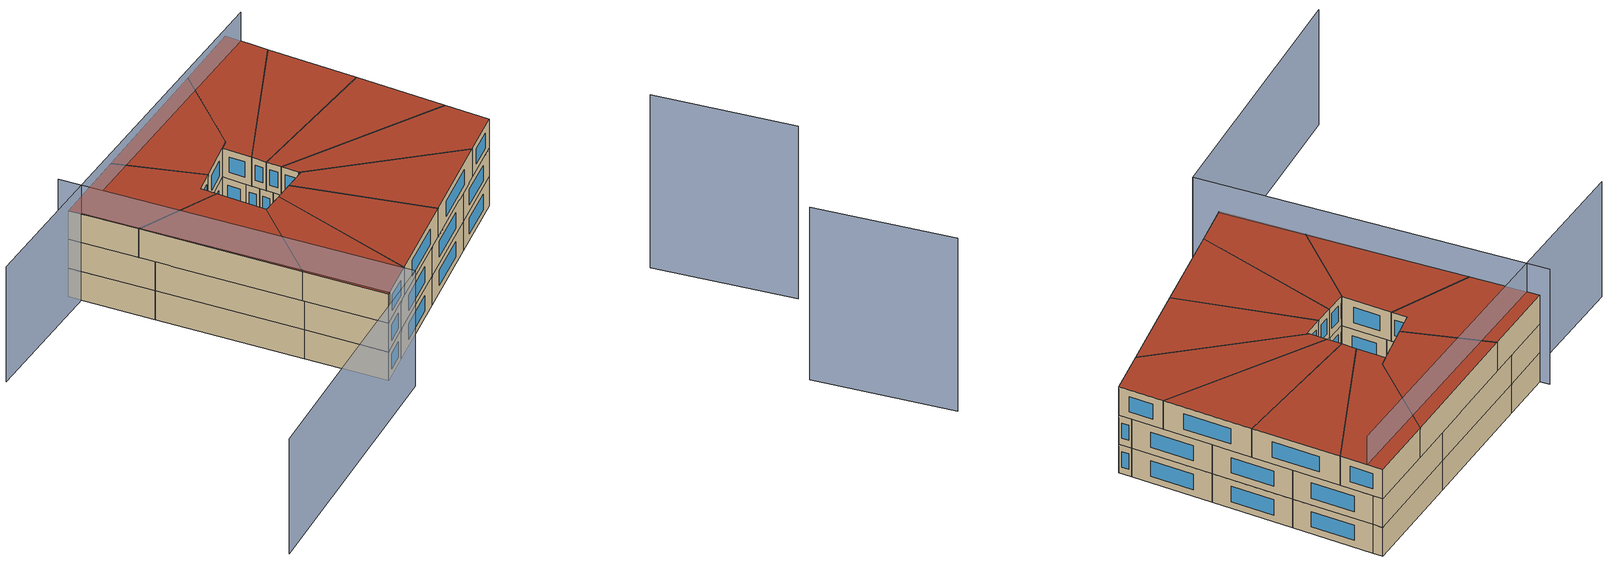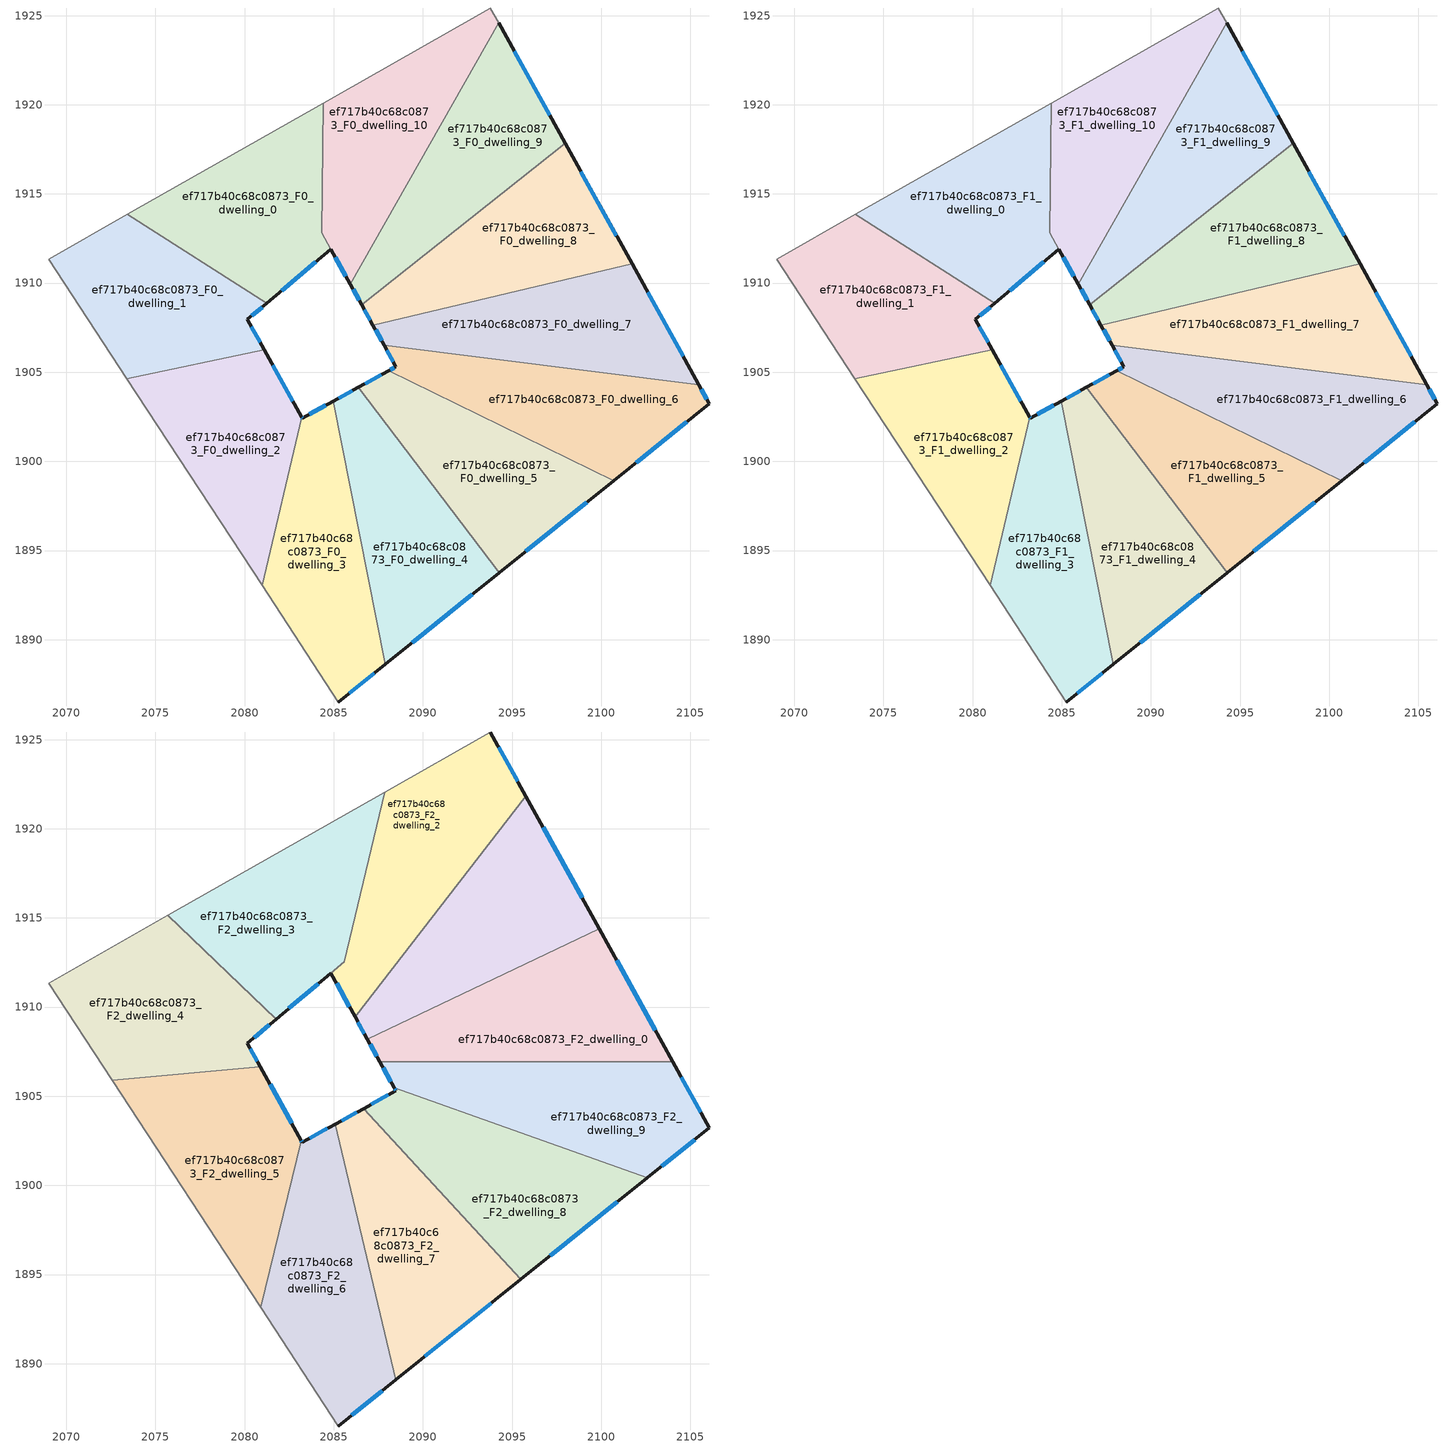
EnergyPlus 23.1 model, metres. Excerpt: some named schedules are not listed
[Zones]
ef717b40c68c0873_F0_dwelling_0
 floor ground (EU_floor_Construction): 2084.41,1920.1 2084.32,1912.84 2084.84,1911.9 2081.24,1908.87 2073.42,1913.85 z0
 wall outside (EU_wall_Construction): 2081.24,1908.87 2084.84,1911.9 z0:3
 wall to ef717b40c68c0873_F0_dwelling_1 (EU_wall_Construction): 2073.42,1913.85 2081.24,1908.87 z0:3
 wall adiabatic (EU_wall_Construction): 2084.41,1920.1 2073.42,1913.85 z0:3
 wall to ef717b40c68c0873_F0_dwelling_10 (EU_wall_Construction): 2084.84,1911.9 2084.32,1912.84 2084.41,1920.1 z0:3
 window (EU_Window_Construction): 2082.08,1909.58 2083.99,1911.19 z0.7:2.3
ef717b40c68c0873_F0_dwelling_1
 floor ground (EU_floor_Construction): 2081.24,1908.87 2080.16,1907.96 2081.1,1906.27 2073.4,1904.63 2069.01,1911.34 2073.42,1913.85 z0
 wall outside (EU_wall_Construction): 2081.1,1906.27 2080.16,1907.96 2081.24,1908.87 z0:3
 wall to ef717b40c68c0873_F0_dwelling_2 (EU_wall_Construction): 2073.4,1904.63 2081.1,1906.27 z0:3
 wall adiabatic (EU_wall_Construction): 2073.42,1913.85 2069.01,1911.34 2073.4,1904.63 z0:3
 window (EU_Window_Construction): 2080.41,1908.17 2080.98,1908.66 / 2080.88,1906.67 2080.38,1907.57 z0.7:2.3
ef717b40c68c0873_F0_dwelling_10
 floor ground (EU_floor_Construction): 2093.79,1925.43 2094.25,1924.6 2085.94,1909.92 2084.32,1912.84 2084.41,1920.1 z0
 wall outside (EU_wall_Construction): 2084.84,1911.9 2085.94,1909.92 z0:3
 wall adiabatic (EU_wall_Construction): 2094.25,1924.6 2093.79,1925.43 2084.41,1920.1 z0:3
 wall to ef717b40c68c0873_F0_dwelling_9 (EU_wall_Construction): 2085.94,1909.92 2094.25,1924.6 z0:3
 window (EU_Window_Construction): 2085.1,1911.44 2085.68,1910.39 z0.7:2.3
ef717b40c68c0873_F0_dwelling_2
 floor ground (EU_floor_Construction): 2081.1,1906.27 2083.2,1902.48 2080.98,1893.05 2073.4,1904.63 z0
 wall outside (EU_wall_Construction): 2083.2,1902.48 2081.1,1906.27 z0:3
 wall to ef717b40c68c0873_F0_dwelling_3 (EU_wall_Construction): 2080.98,1893.05 2083.2,1902.48 z0:3
 wall adiabatic (EU_wall_Construction): 2073.4,1904.63 2080.98,1893.05 z0:3
 window (EU_Window_Construction): 2082.71,1903.37 2081.59,1905.38 z0.7:2.3
ef717b40c68c0873_F0_dwelling_3
 floor ground (EU_floor_Construction): 2084.96,1903.37 2087.9,1888.63 2085.26,1886.51 2080.98,1893.05 2083.2,1902.48 2083.23,1902.42 z0
 wall outside (EU_wall_Construction): 2084.96,1903.37 2083.23,1902.42 2083.2,1902.48 / 2085.26,1886.51 2087.9,1888.63 z0:3
 wall to ef717b40c68c0873_F0_dwelling_4 (EU_wall_Construction): 2087.9,1888.63 2084.96,1903.37 z0:3
 wall adiabatic (EU_wall_Construction): 2080.98,1893.05 2085.26,1886.51 z0:3
 window (EU_Window_Construction): 2083.23,1902.43 2083.21,1902.46 / 2084.56,1903.14 2083.64,1902.64 / 2085.88,1887 2087.28,1888.13 z0.7:2.3
ef717b40c68c0873_F0_dwelling_4
 floor ground (EU_floor_Construction): 2086.38,1904.15 2094.27,1893.75 2087.9,1888.63 2084.96,1903.37 z0
 wall outside (EU_wall_Construction): 2086.38,1904.15 2084.96,1903.37 / 2087.9,1888.63 2094.27,1893.75 z0:3
 wall to ef717b40c68c0873_F0_dwelling_5 (EU_wall_Construction): 2094.27,1893.75 2086.38,1904.15 z0:3
 window (EU_Window_Construction): 2086.05,1903.96 2085.3,1903.55 / 2089.39,1889.83 2092.77,1892.55 z0.7:2.3
ef717b40c68c0873_F0_dwelling_5
 floor ground (EU_floor_Construction): 2100.7,1898.91 2094.27,1893.75 2086.38,1904.15 2088.07,1905.08 z0
 wall outside (EU_wall_Construction): 2088.07,1905.08 2086.38,1904.15 / 2094.27,1893.75 2100.7,1898.91 z0:3
 wall to ef717b40c68c0873_F0_dwelling_6 (EU_wall_Construction): 2100.7,1898.91 2088.07,1905.08 z0:3
 window (EU_Window_Construction): 2087.68,1904.86 2086.78,1904.37 / 2095.78,1894.96 2099.19,1897.7 z0.7:2.3
ef717b40c68c0873_F0_dwelling_6
 floor ground (EU_floor_Construction): 2105.47,1904.31 2106.07,1903.23 2100.7,1898.91 2088.07,1905.08 2088.49,1905.31 2087.83,1906.5 z0
 wall outside (EU_wall_Construction): 2087.83,1906.5 2088.49,1905.31 2088.07,1905.08 / 2100.7,1898.91 2106.07,1903.23 2105.47,1904.31 z0:3
 wall to ef717b40c68c0873_F0_dwelling_7 (EU_wall_Construction): 2105.47,1904.31 2087.83,1906.5 z0:3
 window (EU_Window_Construction): 2088.39,1905.26 2088.17,1905.13 / 2087.98,1906.22 2088.33,1905.59 / 2105.93,1903.48 2105.61,1904.06 / 2101.96,1899.93 2104.81,1902.21 z0.7:2.3
ef717b40c68c0873_F0_dwelling_7
 floor ground (EU_floor_Construction): 2101.73,1911.07 2105.47,1904.31 2087.83,1906.5 2087.2,1907.64 z0
 wall outside (EU_wall_Construction): 2087.2,1907.64 2087.83,1906.5 / 2105.47,1904.31 2101.73,1911.07 z0:3
 wall to ef717b40c68c0873_F0_dwelling_8 (EU_wall_Construction): 2101.73,1911.07 2087.2,1907.64 z0:3
 window (EU_Window_Construction): 2087.35,1907.37 2087.68,1906.77 / 2104.59,1905.9 2102.61,1909.48 z0.7:2.3
ef717b40c68c0873_F0_dwelling_8
 floor ground (EU_floor_Construction): 2097.99,1917.83 2101.73,1911.07 2087.2,1907.64 2086.57,1908.78 z0
 wall outside (EU_wall_Construction): 2086.57,1908.78 2087.2,1907.64 / 2101.73,1911.07 2097.99,1917.83 z0:3
 wall to ef717b40c68c0873_F0_dwelling_9 (EU_wall_Construction): 2097.99,1917.83 2086.57,1908.78 z0:3
 window (EU_Window_Construction): 2086.72,1908.51 2087.05,1907.91 / 2100.85,1912.66 2098.87,1916.25 z0.7:2.3
ef717b40c68c0873_F0_dwelling_9
 floor ground (EU_floor_Construction): 2094.25,1924.6 2097.99,1917.83 2086.57,1908.78 2085.94,1909.92 z0
 wall outside (EU_wall_Construction): 2085.94,1909.92 2086.57,1908.78 / 2097.99,1917.83 2094.25,1924.6 z0:3
 window (EU_Window_Construction): 2086.08,1909.65 2086.42,1909.05 / 2097.11,1919.42 2095.13,1923.01 z0.7:2.3
ef717b40c68c0873_F1_dwelling_0
 floor to ef717b40c68c0873_F0_dwelling_0 (EU_floor_Construction): 2084.41,1920.1 2084.32,1912.84 2084.84,1911.9 2081.24,1908.87 2073.42,1913.85 z3
 wall outside (EU_wall_Construction): 2081.24,1908.87 2084.84,1911.9 z3:6
 wall to ef717b40c68c0873_F1_dwelling_1 (EU_wall_Construction): 2073.42,1913.85 2081.24,1908.87 z3:6
 wall adiabatic (EU_wall_Construction): 2084.41,1920.1 2073.42,1913.85 z3:6
 wall to ef717b40c68c0873_F1_dwelling_10 (EU_wall_Construction): 2084.84,1911.9 2084.32,1912.84 2084.41,1920.1 z3:6
 window (EU_Window_Construction): 2082.08,1909.58 2083.99,1911.19 z3.7:5.3
 ceiling adiabatic (EU_roof_Construction): 2084.84,1911.91 2084.32,1912.84 2084.41,1920.1 2075.69,1915.14 2081.77,1909.32 z6
ef717b40c68c0873_F1_dwelling_1
 floor to ef717b40c68c0873_F0_dwelling_1 (EU_floor_Construction): 2081.24,1908.87 2080.16,1907.96 2081.1,1906.27 2073.4,1904.63 2069.01,1911.34 2073.42,1913.85 z3
 wall outside (EU_wall_Construction): 2081.1,1906.27 2080.16,1907.96 2081.24,1908.87 z3:6
 wall to ef717b40c68c0873_F1_dwelling_2 (EU_wall_Construction): 2073.4,1904.63 2081.1,1906.27 z3:6
 wall adiabatic (EU_wall_Construction): 2073.42,1913.85 2069.01,1911.34 2073.4,1904.63 z3:6
 window (EU_Window_Construction): 2080.41,1908.17 2080.98,1908.66 / 2080.88,1906.67 2080.38,1907.57 z3.7:5.3
ef717b40c68c0873_F1_dwelling_10
 floor to ef717b40c68c0873_F0_dwelling_10 (EU_floor_Construction): 2093.79,1925.43 2094.25,1924.6 2085.94,1909.92 2084.32,1912.84 2084.41,1920.1 z3
 wall outside (EU_wall_Construction): 2084.84,1911.9 2085.94,1909.92 z3:6
 wall adiabatic (EU_wall_Construction): 2094.25,1924.6 2093.79,1925.43 2084.41,1920.1 z3:6
 wall to ef717b40c68c0873_F1_dwelling_9 (EU_wall_Construction): 2085.94,1909.92 2094.25,1924.6 z3:6
 window (EU_Window_Construction): 2085.1,1911.44 2085.68,1910.39 z3.7:5.3
ef717b40c68c0873_F1_dwelling_2
 floor to ef717b40c68c0873_F0_dwelling_2 (EU_floor_Construction): 2081.1,1906.27 2083.2,1902.48 2080.98,1893.05 2073.4,1904.63 z3
 wall outside (EU_wall_Construction): 2083.2,1902.48 2081.1,1906.27 z3:6
 wall to ef717b40c68c0873_F1_dwelling_3 (EU_wall_Construction): 2080.98,1893.05 2083.2,1902.48 z3:6
 wall adiabatic (EU_wall_Construction): 2073.4,1904.63 2080.98,1893.05 z3:6
 window (EU_Window_Construction): 2082.71,1903.37 2081.59,1905.38 z3.7:5.3
ef717b40c68c0873_F1_dwelling_3
 floor to ef717b40c68c0873_F0_dwelling_3 (EU_floor_Construction): 2084.96,1903.37 2087.9,1888.63 2085.26,1886.51 2080.98,1893.05 2083.2,1902.48 2083.23,1902.42 z3
 wall outside (EU_wall_Construction): 2084.96,1903.37 2083.23,1902.42 2083.2,1902.48 / 2085.26,1886.51 2087.9,1888.63 z3:6
 wall to ef717b40c68c0873_F1_dwelling_4 (EU_wall_Construction): 2087.9,1888.63 2084.96,1903.37 z3:6
 wall adiabatic (EU_wall_Construction): 2080.98,1893.05 2085.26,1886.51 z3:6
 window (EU_Window_Construction): 2083.23,1902.43 2083.21,1902.46 / 2084.56,1903.14 2083.64,1902.64 / 2085.88,1887 2087.28,1888.13 z3.7:5.3
ef717b40c68c0873_F1_dwelling_4
 floor to ef717b40c68c0873_F0_dwelling_4 (EU_floor_Construction): 2086.38,1904.15 2094.27,1893.75 2087.9,1888.63 2084.96,1903.37 z3
 wall outside (EU_wall_Construction): 2086.38,1904.15 2084.96,1903.37 / 2087.9,1888.63 2094.27,1893.75 z3:6
 wall to ef717b40c68c0873_F1_dwelling_5 (EU_wall_Construction): 2094.27,1893.75 2086.38,1904.15 z3:6
 window (EU_Window_Construction): 2086.05,1903.96 2085.3,1903.55 / 2089.39,1889.83 2092.77,1892.55 z3.7:5.3
ef717b40c68c0873_F1_dwelling_5
 floor to ef717b40c68c0873_F0_dwelling_5 (EU_floor_Construction): 2100.7,1898.91 2094.27,1893.75 2086.38,1904.15 2088.07,1905.08 z3
 wall outside (EU_wall_Construction): 2088.07,1905.08 2086.38,1904.15 / 2094.27,1893.75 2100.7,1898.91 z3:6
 wall to ef717b40c68c0873_F1_dwelling_6 (EU_wall_Construction): 2100.7,1898.91 2088.07,1905.08 z3:6
 window (EU_Window_Construction): 2087.68,1904.86 2086.78,1904.37 / 2095.78,1894.96 2099.19,1897.7 z3.7:5.3
ef717b40c68c0873_F1_dwelling_6
 floor to ef717b40c68c0873_F0_dwelling_6 (EU_floor_Construction): 2105.47,1904.31 2106.07,1903.23 2100.7,1898.91 2088.07,1905.08 2088.49,1905.31 2087.83,1906.5 z3
 wall outside (EU_wall_Construction): 2087.83,1906.5 2088.49,1905.31 2088.07,1905.08 / 2100.7,1898.91 2106.07,1903.23 2105.47,1904.31 z3:6
 wall to ef717b40c68c0873_F1_dwelling_7 (EU_wall_Construction): 2105.47,1904.31 2087.83,1906.5 z3:6
 window (EU_Window_Construction): 2088.39,1905.26 2088.17,1905.13 / 2087.98,1906.22 2088.33,1905.59 / 2105.93,1903.48 2105.61,1904.06 / 2101.96,1899.93 2104.81,1902.21 z3.7:5.3
ef717b40c68c0873_F1_dwelling_7
 floor to ef717b40c68c0873_F0_dwelling_7 (EU_floor_Construction): 2101.73,1911.07 2105.47,1904.31 2087.83,1906.5 2087.2,1907.64 z3
 wall outside (EU_wall_Construction): 2087.2,1907.64 2087.83,1906.5 / 2105.47,1904.31 2101.73,1911.07 z3:6
 wall to ef717b40c68c0873_F1_dwelling_8 (EU_wall_Construction): 2101.73,1911.07 2087.2,1907.64 z3:6
 window (EU_Window_Construction): 2087.35,1907.37 2087.68,1906.77 / 2104.59,1905.9 2102.61,1909.48 z3.7:5.3
ef717b40c68c0873_F1_dwelling_8
 floor to ef717b40c68c0873_F0_dwelling_8 (EU_floor_Construction): 2097.99,1917.83 2101.73,1911.07 2087.2,1907.64 2086.57,1908.78 z3
 wall outside (EU_wall_Construction): 2086.57,1908.78 2087.2,1907.64 / 2101.73,1911.07 2097.99,1917.83 z3:6
 wall to ef717b40c68c0873_F1_dwelling_9 (EU_wall_Construction): 2097.99,1917.83 2086.57,1908.78 z3:6
 window (EU_Window_Construction): 2086.72,1908.51 2087.05,1907.91 / 2100.85,1912.66 2098.87,1916.25 z3.7:5.3
ef717b40c68c0873_F1_dwelling_9
 floor to ef717b40c68c0873_F0_dwelling_9 (EU_floor_Construction): 2094.25,1924.6 2097.99,1917.83 2086.57,1908.78 2085.94,1909.92 z3
 wall outside (EU_wall_Construction): 2085.94,1909.92 2086.57,1908.78 / 2097.99,1917.83 2094.25,1924.6 z3:6
 window (EU_Window_Construction): 2086.08,1909.65 2086.42,1909.05 / 2097.11,1919.42 2095.13,1923.01 z3.7:5.3
ef717b40c68c0873_F2_dwelling_0
 floor to ef717b40c68c0873_F1_dwelling_7 (EU_floor_Construction): 2101.73,1911.07 2104.01,1906.95 2087.58,1906.95 2087.2,1907.64 z6
 floor to ef717b40c68c0873_F1_dwelling_8 (EU_floor_Construction): 2099.9,1914.39 2101.73,1911.07 2087.2,1907.64 2086.89,1908.2 z6
 wall outside (EU_wall_Construction): 2086.89,1908.2 2087.58,1906.95 / 2104.01,1906.95 2099.9,1914.39 z6:9
 wall to ef717b40c68c0873_F2_dwelling_1 (EU_wall_Construction): 2099.9,1914.39 2086.89,1908.2 z6:9
 wall to ef717b40c68c0873_F2_dwelling_9 (EU_wall_Construction): 2087.58,1906.95 2104.01,1906.95 z6:9
 window (EU_Window_Construction): 2087.05,1907.91 2087.42,1907.24 / 2103.05,1908.69 2100.86,1912.64 z6.7:8.3
 roof outside (EU_roof_Construction): 2104.01,1906.95 2099.9,1914.39 2086.89,1908.2 2087.58,1906.95 z9
ef717b40c68c0873_F2_dwelling_1
 floor to ef717b40c68c0873_F1_dwelling_9 (EU_floor_Construction): 2095.78,1921.82 2097.99,1917.83 2086.57,1908.78 2086.2,1909.46 z6
 floor to ef717b40c68c0873_F1_dwelling_8 (EU_floor_Construction): 2097.99,1917.83 2099.9,1914.39 2086.89,1908.2 2086.57,1908.78 z6
 wall outside (EU_wall_Construction): 2086.2,1909.46 2086.89,1908.2 / 2099.9,1914.39 2095.78,1921.83 z6:9
 wall to ef717b40c68c0873_F2_dwelling_2 (EU_wall_Construction): 2095.78,1921.83 2086.2,1909.46 z6:9
 window (EU_Window_Construction): 2086.36,1909.16 2086.73,1908.5 / 2098.93,1916.13 2096.75,1920.08 z6.7:8.3
 roof outside (EU_roof_Construction): 2099.9,1914.39 2095.78,1921.83 2086.2,1909.46 2086.89,1908.2 z9
ef717b40c68c0873_F2_dwelling_2
 floor to ef717b40c68c0873_F1_dwelling_10 (EU_floor_Construction): 2093.79,1925.43 2094.25,1924.6 2085.94,1909.92 2084.84,1911.9 2085.59,1912.53 2087.87,1922.06 z6
 floor to ef717b40c68c0873_F1_dwelling_9 (EU_floor_Construction): 2094.25,1924.6 2095.78,1921.82 2086.2,1909.46 2085.94,1909.92 z6
 wall outside (EU_wall_Construction): 2095.78,1921.83 2093.79,1925.43 / 2084.84,1911.9 2086.2,1909.46 z6:9
 wall adiabatic (EU_wall_Construction): 2093.79,1925.43 2087.87,1922.06 z6:9
 wall to ef717b40c68c0873_F2_dwelling_3 (EU_wall_Construction): 2087.87,1922.06 2085.59,1912.54 / 2085.59,1912.53 2084.84,1911.9 z6:9
 window (EU_Window_Construction): 2095.31,1922.67 2094.26,1924.58 / 2085.16,1911.33 2085.88,1910.03 z6.7:8.3
 roof outside (EU_roof_Construction): 2086.2,1909.46 2095.78,1921.83 2093.79,1925.43 2087.87,1922.06 2085.59,1912.53 2084.84,1911.9 z9
ef717b40c68c0873_F2_dwelling_3
 floor to ef717b40c68c0873_F1_dwelling_10 (EU_floor_Construction): 2087.87,1922.06 2085.59,1912.54 2084.84,1911.91 2084.32,1912.84 2084.41,1920.1 z6
 floor adiabatic (EU_floor_Construction): 2084.41,1920.1 2084.32,1912.84 2084.84,1911.91 2081.77,1909.32 2075.69,1915.14 z6
 wall outside (EU_wall_Construction): 2081.77,1909.32 2084.84,1911.9 z6:9
 wall to ef717b40c68c0873_F2_dwelling_4 (EU_wall_Construction): 2075.69,1915.14 2081.77,1909.32 z6:9
 wall adiabatic (EU_wall_Construction): 2087.87,1922.06 2075.69,1915.14 z6:9
 window (EU_Window_Construction): 2082.49,1909.93 2084.12,1911.3 z6.7:8.3
 roof outside (EU_roof_Construction): 2085.59,1912.53 2087.87,1922.06 2075.69,1915.14 2081.77,1909.32 z9
ef717b40c68c0873_F2_dwelling_4
 floor to ef717b40c68c0873_F1_dwelling_1 (EU_floor_Construction): 2081.24,1908.87 2080.16,1907.96 2080.89,1906.64 2072.58,1905.89 2069.01,1911.34 2073.42,1913.85 z6
 floor to ef717b40c68c0873_F1_dwelling_0 (EU_floor_Construction): 2081.77,1909.32 2081.24,1908.87 2073.42,1913.85 2075.69,1915.14 z6
 wall outside (EU_wall_Construction): 2080.89,1906.64 2080.16,1907.96 2081.77,1909.32 z6:9
 wall to ef717b40c68c0873_F2_dwelling_5 (EU_wall_Construction): 2072.58,1905.89 2080.89,1906.64 z6:9
 wall adiabatic (EU_wall_Construction): 2075.69,1915.14 2069.01,1911.34 2072.58,1905.89 z6:9
 window (EU_Window_Construction): 2080.54,1908.28 2081.39,1909 / 2080.72,1906.95 2080.33,1907.65 z6.7:8.3
 roof outside (EU_roof_Construction): 2080.89,1906.64 2080.16,1907.96 2081.77,1909.32 2075.69,1915.14 2069.01,1911.34 2072.58,1905.89 z9
ef717b40c68c0873_F2_dwelling_5
 floor to ef717b40c68c0873_F1_dwelling_2 (EU_floor_Construction): 2081.1,1906.27 2083.18,1902.52 2080.91,1893.16 2073.4,1904.63 z6
 floor to ef717b40c68c0873_F1_dwelling_1 (EU_floor_Construction): 2080.89,1906.64 2081.1,1906.27 2073.4,1904.63 2072.58,1905.89 z6
 wall outside (EU_wall_Construction): 2083.18,1902.52 2080.89,1906.64 z6:9
 wall to ef717b40c68c0873_F2_dwelling_6 (EU_wall_Construction): 2080.91,1893.16 2083.18,1902.52 z6:9
 wall adiabatic (EU_wall_Construction): 2072.58,1905.89 2080.91,1893.16 z6:9
 window (EU_Window_Construction): 2082.64,1903.49 2081.43,1905.67 z6.7:8.3
 roof outside (EU_roof_Construction): 2080.91,1893.16 2083.18,1902.52 2080.89,1906.64 2072.58,1905.89 z9
ef717b40c68c0873_F2_dwelling_6
 floor to ef717b40c68c0873_F1_dwelling_3 (EU_floor_Construction): 2084.96,1903.37 2087.9,1888.63 2085.26,1886.51 2080.98,1893.05 2083.2,1902.48 2083.23,1902.42 z6
 floor to ef717b40c68c0873_F1_dwelling_2 (EU_floor_Construction): 2083.18,1902.52 2083.2,1902.48 2080.98,1893.05 2080.91,1893.16 z6
 floor to ef717b40c68c0873_F1_dwelling_4 (EU_floor_Construction): 2085.08,1903.43 2088.47,1889.09 2087.9,1888.63 2084.96,1903.37 z6
 wall outside (EU_wall_Construction): 2085.08,1903.43 2083.23,1902.42 2083.18,1902.52 / 2085.26,1886.51 2088.47,1889.09 z6:9
 wall to ef717b40c68c0873_F2_dwelling_7 (EU_wall_Construction): 2088.47,1889.09 2085.08,1903.43 z6:9
 wall adiabatic (EU_wall_Construction): 2080.91,1893.16 2085.26,1886.51 z6:9
 window (EU_Window_Construction): 2083.22,1902.44 2083.19,1902.49 / 2084.65,1903.19 2083.67,1902.65 / 2086.01,1887.11 2087.71,1888.48 z6.7:8.3
 roof outside (EU_roof_Construction): 2088.47,1889.09 2085.08,1903.43 2083.23,1902.42 2083.18,1902.52 2080.91,1893.16 2085.26,1886.51 z9
ef717b40c68c0873_F2_dwelling_7
 floor to ef717b40c68c0873_F1_dwelling_4 (EU_floor_Construction): 2086.38,1904.15 2094.27,1893.75 2088.47,1889.09 2085.08,1903.43 z6
 floor to ef717b40c68c0873_F1_dwelling_5 (EU_floor_Construction): 2086.68,1904.31 2095.49,1894.73 2094.27,1893.75 2086.38,1904.15 z6
 wall outside (EU_wall_Construction): 2086.68,1904.31 2085.08,1903.43 / 2088.47,1889.09 2095.49,1894.73 z6:9
 wall to ef717b40c68c0873_F2_dwelling_8 (EU_wall_Construction): 2095.49,1894.73 2086.68,1904.31 z6:9
 window (EU_Window_Construction): 2086.3,1904.1 2085.46,1903.64 / 2090.12,1890.41 2093.84,1893.4 z6.7:8.3
 roof outside (EU_roof_Construction): 2095.49,1894.73 2086.68,1904.31 2085.08,1903.43 2088.47,1889.09 z9
ef717b40c68c0873_F2_dwelling_8
 floor to ef717b40c68c0873_F1_dwelling_5 (EU_floor_Construction): 2100.7,1898.91 2095.49,1894.73 2086.68,1904.31 2088.07,1905.08 z6
 floor to ef717b40c68c0873_F1_dwelling_6 (EU_floor_Construction): 2102.58,1900.42 2100.7,1898.91 2088.07,1905.08 2088.49,1905.31 2088.4,1905.47 z6
 wall outside (EU_wall_Construction): 2088.4,1905.47 2088.49,1905.31 2086.68,1904.31 / 2095.49,1894.73 2102.58,1900.42 z6:9
 wall to ef717b40c68c0873_F2_dwelling_9 (EU_wall_Construction): 2102.58,1900.42 2088.4,1905.47 z6:9
 window (EU_Window_Construction): 2088.06,1905.07 2087.1,1904.55 / 2088.42,1905.43 2088.47,1905.35 / 2097.15,1896.06 2100.91,1899.08 z6.7:8.3
 roof outside (EU_roof_Construction): 2102.58,1900.42 2088.4,1905.47 2088.49,1905.31 2086.68,1904.31 2095.49,1894.73 z9
ef717b40c68c0873_F2_dwelling_9
 floor to ef717b40c68c0873_F1_dwelling_6 (EU_floor_Construction): 2105.47,1904.31 2106.07,1903.23 2102.58,1900.42 2088.4,1905.47 2087.83,1906.5 z6
 floor to ef717b40c68c0873_F1_dwelling_7 (EU_floor_Construction): 2104.01,1906.95 2105.47,1904.31 2087.83,1906.5 2087.58,1906.95 z6
 wall outside (EU_wall_Construction): 2087.58,1906.95 2088.4,1905.47 / 2102.58,1900.42 2106.07,1903.23 2104.01,1906.95 z6:9
 window (EU_Window_Construction): 2087.77,1906.6 2088.21,1905.82 / 2105.59,1904.1 2104.5,1906.07 / 2103.4,1901.08 2105.25,1902.57 z6.7:8.3
 roof outside (EU_roof_Construction): 2106.07,1903.23 2104.01,1906.95 2087.58,1906.95 2088.4,1905.47 2102.58,1900.42 z9
shading: 2112.7,1888.35 2120.79,1877.8 z0:18; 2068.48,1912.14 2086.75,1884.65 / 2086.75,1884.65 2064.68,1869.99 / 2094.52,1924.1 2057.93,1903.84 z0:12
[Building]
EU S2 Campaign: North Axis=0; Terrain=City; Solar Distribution=FullExterior
[Site:Location]
Budapest.Ferenc.Liszt.Intl.AP: Latitude=47.437; Longitude=19.256; Time Zone=1; Elevation=185
[SizingPeriod:WeatherFileDays]
AnnualSizingPeriod: Begin Month=1; Begin Day of Month=1; End Month=12; End Day of Month=31; Day of Week for Start Day=Monday; Use Weather File Daylight Saving Period=No; Use Weather File Rain and Snow Indicators=No
[MATERIAL]
EU_InternalMass_Material: Roughness=MediumRough; Thickness=0.1; Conductivity=1; Density=1800; Specific Heat=900; Thermal Absorptance=0.9; Solar Absorptance=0.7; Visible Absorptance=0.7
[MATERIAL:NOMASS] Roughness=MediumRough; Thermal Absorptance=0.9; Solar Absorptance=0.7; Visible Absorptance=0.7
Name | Thermal Resistance
EU_wall_NoMass | 0.832559
EU_roof_NoMass | 1.39638
EU_floor_NoMass | 0.872794
[WINDOWMATERIAL:SIMPLEGLAZINGSYSTEM]
EU_Window_SimpleGlazing: UFactor=2.79869; Solar Heat Gain Coefficient=0.75; Visible Transmittance=0.75
[CONSTRUCTION]
EU_wall_Construction: EU_wall_NoMass
EU_roof_Construction: EU_roof_NoMass
EU_floor_Construction: EU_floor_NoMass
EU_Window_Construction: EU_Window_SimpleGlazing
EU_InternalMass_Construction: EU_InternalMass_Material
[ZONE] Type=1; Multiplier=1; Ceiling Height=autocalculate; Floor Area=autocalculate; Part of Total Floor Area=Yes
Name | Volume
ef717b40c68c0873_F0_dwelling_0; ef717b40c68c0873_F1_dwelling_0 | 195.856
ef717b40c68c0873_F2_dwelling_0 | 214.254
ef717b40c68c0873_F0_dwelling_1; ef717b40c68c0873_F1_dwelling_1 | 194.78
ef717b40c68c0873_F2_dwelling_1 | 214.21
ef717b40c68c0873_F0_dwelling_10; ef717b40c68c0873_F1_dwelling_10 | 193.677
ef717b40c68c0873_F0_dwelling_2; ef717b40c68c0873_F1_dwelling_2 | 194.74
ef717b40c68c0873_F2_dwelling_2 | 215.52
ef717b40c68c0873_F0_dwelling_3; ef717b40c68c0873_F1_dwelling_3 | 194.782
ef717b40c68c0873_F2_dwelling_3 | 212.971
ef717b40c68c0873_F0_dwelling_4; ef717b40c68c0873_F1_dwelling_4 | 194.748
ef717b40c68c0873_F2_dwelling_4 | 214.236
ef717b40c68c0873_F0_dwelling_5; ef717b40c68c0873_F1_dwelling_5 | 194.776
ef717b40c68c0873_F2_dwelling_5 | 214.242
ef717b40c68c0873_F0_dwelling_6; ef717b40c68c0873_F1_dwelling_6 | 194.777
ef717b40c68c0873_F2_dwelling_6 | 214.214
ef717b40c68c0873_F0_dwelling_7; ef717b40c68c0873_F1_dwelling_7 | 194.767
ef717b40c68c0873_F2_dwelling_7 | 214.24
ef717b40c68c0873_F0_dwelling_8; ef717b40c68c0873_F1_dwelling_8 | 194.722
ef717b40c68c0873_F2_dwelling_8 | 214.285
ef717b40c68c0873_F0_dwelling_9; ef717b40c68c0873_F1_dwelling_9 | 194.769
ef717b40c68c0873_F2_dwelling_9 | 214.199
[INTERNALMASS] Construction=EU_InternalMass_Construction
Name | Zone or ZoneList | Surface Area
ef717b40c68c0873_F0_dwelling_0_EU_InternalMass | ef717b40c68c0873_F0_dwelling_0 | 65.2852
ef717b40c68c0873_F0_dwelling_1_EU_InternalMass | ef717b40c68c0873_F0_dwelling_1 | 64.9268
ef717b40c68c0873_F0_dwelling_2_EU_InternalMass | ef717b40c68c0873_F0_dwelling_2 | 64.9135
ef717b40c68c0873_F0_dwelling_3_EU_InternalMass | ef717b40c68c0873_F0_dwelling_3 | 64.9275
ef717b40c68c0873_F0_dwelling_4_EU_InternalMass | ef717b40c68c0873_F0_dwelling_4 | 64.9159
ef717b40c68c0873_F0_dwelling_5_EU_InternalMass | ef717b40c68c0873_F0_dwelling_5 | 64.9252
ef717b40c68c0873_F0_dwelling_6_EU_InternalMass | ef717b40c68c0873_F0_dwelling_6 | 64.9254
ef717b40c68c0873_F0_dwelling_7_EU_InternalMass | ef717b40c68c0873_F0_dwelling_7 | 64.9221
ef717b40c68c0873_F0_dwelling_8_EU_InternalMass | ef717b40c68c0873_F0_dwelling_8 | 64.9074
ef717b40c68c0873_F0_dwelling_9_EU_InternalMass | ef717b40c68c0873_F0_dwelling_9 | 64.9229
ef717b40c68c0873_F0_dwelling_10_EU_InternalMass | ef717b40c68c0873_F0_dwelling_10 | 64.5593
ef717b40c68c0873_F1_dwelling_0_EU_InternalMass | ef717b40c68c0873_F1_dwelling_0 | 65.2852
ef717b40c68c0873_F1_dwelling_1_EU_InternalMass | ef717b40c68c0873_F1_dwelling_1 | 64.9268
ef717b40c68c0873_F1_dwelling_2_EU_InternalMass | ef717b40c68c0873_F1_dwelling_2 | 64.9135
ef717b40c68c0873_F1_dwelling_3_EU_InternalMass | ef717b40c68c0873_F1_dwelling_3 | 64.9275
ef717b40c68c0873_F1_dwelling_4_EU_InternalMass | ef717b40c68c0873_F1_dwelling_4 | 64.9159
ef717b40c68c0873_F1_dwelling_5_EU_InternalMass | ef717b40c68c0873_F1_dwelling_5 | 64.9252
ef717b40c68c0873_F1_dwelling_6_EU_InternalMass | ef717b40c68c0873_F1_dwelling_6 | 64.9254
ef717b40c68c0873_F1_dwelling_7_EU_InternalMass | ef717b40c68c0873_F1_dwelling_7 | 64.9221
ef717b40c68c0873_F1_dwelling_8_EU_InternalMass | ef717b40c68c0873_F1_dwelling_8 | 64.9074
ef717b40c68c0873_F1_dwelling_9_EU_InternalMass | ef717b40c68c0873_F1_dwelling_9 | 64.9229
ef717b40c68c0873_F1_dwelling_10_EU_InternalMass | ef717b40c68c0873_F1_dwelling_10 | 64.5593
ef717b40c68c0873_F2_dwelling_0_EU_InternalMass | ef717b40c68c0873_F2_dwelling_0 | 71.4178
ef717b40c68c0873_F2_dwelling_1_EU_InternalMass | ef717b40c68c0873_F2_dwelling_1 | 71.4035
ef717b40c68c0873_F2_dwelling_2_EU_InternalMass | ef717b40c68c0873_F2_dwelling_2 | 71.8401
ef717b40c68c0873_F2_dwelling_3_EU_InternalMass | ef717b40c68c0873_F2_dwelling_3 | 70.9986
ef717b40c68c0873_F2_dwelling_4_EU_InternalMass | ef717b40c68c0873_F2_dwelling_4 | 71.4121
ef717b40c68c0873_F2_dwelling_5_EU_InternalMass | ef717b40c68c0873_F2_dwelling_5 | 71.4139
ef717b40c68c0873_F2_dwelling_6_EU_InternalMass | ef717b40c68c0873_F2_dwelling_6 | 71.4049
ef717b40c68c0873_F2_dwelling_7_EU_InternalMass | ef717b40c68c0873_F2_dwelling_7 | 71.4132
ef717b40c68c0873_F2_dwelling_8_EU_InternalMass | ef717b40c68c0873_F2_dwelling_8 | 71.4284
ef717b40c68c0873_F2_dwelling_9_EU_InternalMass | ef717b40c68c0873_F2_dwelling_9 | 71.3998
[OTHEREQUIPMENT] Fuel Type=Electricity; Design Level Calculation Method=Watts/Area; Power per Zone Floor Area=1; Fraction Latent=0; Fraction Radiant=0; Fraction Lost=0; Carbon Dioxide Generation Rate=0; EndUse Subcategory=EU_Step8_InternalGains
Name | Zone or ZoneList or Space or SpaceList | Schedule
EU_Step8_InternalGain_ef717b40c68c0873_F0_dwelling_0_f000 | ef717b40c68c0873_F0_dwelling_0 | EU_Step8_GainSchedule_ef717b40c68c0873_F0_dwelling_0_f000
EU_Step8_InternalGain_ef717b40c68c0873_F0_dwelling_1_f000 | ef717b40c68c0873_F0_dwelling_1 | EU_Step8_GainSchedule_ef717b40c68c0873_F0_dwelling_1_f000
EU_Step8_InternalGain_ef717b40c68c0873_F0_dwelling_2_f000 | ef717b40c68c0873_F0_dwelling_2 | EU_Step8_GainSchedule_ef717b40c68c0873_F0_dwelling_2_f000
EU_Step8_InternalGain_ef717b40c68c0873_F0_dwelling_3_f000 | ef717b40c68c0873_F0_dwelling_3 | EU_Step8_GainSchedule_ef717b40c68c0873_F0_dwelling_3_f000
EU_Step8_InternalGain_ef717b40c68c0873_F0_dwelling_4_f000 | ef717b40c68c0873_F0_dwelling_4 | EU_Step8_GainSchedule_ef717b40c68c0873_F0_dwelling_4_f000
EU_Step8_InternalGain_ef717b40c68c0873_F0_dwelling_5_f000 | ef717b40c68c0873_F0_dwelling_5 | EU_Step8_GainSchedule_ef717b40c68c0873_F0_dwelling_5_f000
EU_Step8_InternalGain_ef717b40c68c0873_F0_dwelling_6_f000 | ef717b40c68c0873_F0_dwelling_6 | EU_Step8_GainSchedule_ef717b40c68c0873_F0_dwelling_6_f000
EU_Step8_InternalGain_ef717b40c68c0873_F0_dwelling_7_f000 | ef717b40c68c0873_F0_dwelling_7 | EU_Step8_GainSchedule_ef717b40c68c0873_F0_dwelling_7_f000
EU_Step8_InternalGain_ef717b40c68c0873_F0_dwelling_8_f000 | ef717b40c68c0873_F0_dwelling_8 | EU_Step8_GainSchedule_ef717b40c68c0873_F0_dwelling_8_f000
EU_Step8_InternalGain_ef717b40c68c0873_F0_dwelling_9_f000 | ef717b40c68c0873_F0_dwelling_9 | EU_Step8_GainSchedule_ef717b40c68c0873_F0_dwelling_9_f000
EU_Step8_InternalGain_ef717b40c68c0873_F0_dwelling_10_f000 | ef717b40c68c0873_F0_dwelling_10 | EU_Step8_GainSchedule_ef717b40c68c0873_F0_dwelling_10_f000
EU_Step8_InternalGain_ef717b40c68c0873_F1_dwelling_0_f000 | ef717b40c68c0873_F1_dwelling_0 | EU_Step8_GainSchedule_ef717b40c68c0873_F1_dwelling_0_f000
EU_Step8_InternalGain_ef717b40c68c0873_F1_dwelling_1_f000 | ef717b40c68c0873_F1_dwelling_1 | EU_Step8_GainSchedule_ef717b40c68c0873_F1_dwelling_1_f000
EU_Step8_InternalGain_ef717b40c68c0873_F1_dwelling_2_f000 | ef717b40c68c0873_F1_dwelling_2 | EU_Step8_GainSchedule_ef717b40c68c0873_F1_dwelling_2_f000
EU_Step8_InternalGain_ef717b40c68c0873_F1_dwelling_3_f000 | ef717b40c68c0873_F1_dwelling_3 | EU_Step8_GainSchedule_ef717b40c68c0873_F1_dwelling_3_f000
EU_Step8_InternalGain_ef717b40c68c0873_F1_dwelling_4_f000 | ef717b40c68c0873_F1_dwelling_4 | EU_Step8_GainSchedule_ef717b40c68c0873_F1_dwelling_4_f000
EU_Step8_InternalGain_ef717b40c68c0873_F1_dwelling_5_f000 | ef717b40c68c0873_F1_dwelling_5 | EU_Step8_GainSchedule_ef717b40c68c0873_F1_dwelling_5_f000
EU_Step8_InternalGain_ef717b40c68c0873_F1_dwelling_6_f000 | ef717b40c68c0873_F1_dwelling_6 | EU_Step8_GainSchedule_ef717b40c68c0873_F1_dwelling_6_f000
EU_Step8_InternalGain_ef717b40c68c0873_F1_dwelling_7_f000 | ef717b40c68c0873_F1_dwelling_7 | EU_Step8_GainSchedule_ef717b40c68c0873_F1_dwelling_7_f000
EU_Step8_InternalGain_ef717b40c68c0873_F1_dwelling_8_f000 | ef717b40c68c0873_F1_dwelling_8 | EU_Step8_GainSchedule_ef717b40c68c0873_F1_dwelling_8_f000
EU_Step8_InternalGain_ef717b40c68c0873_F1_dwelling_9_f000 | ef717b40c68c0873_F1_dwelling_9 | EU_Step8_GainSchedule_ef717b40c68c0873_F1_dwelling_9_f000
EU_Step8_InternalGain_ef717b40c68c0873_F1_dwelling_10_f000 | ef717b40c68c0873_F1_dwelling_10 | EU_Step8_GainSchedule_ef717b40c68c0873_F1_dwelling_10_f000
EU_Step8_InternalGain_ef717b40c68c0873_F2_dwelling_0_f000 | ef717b40c68c0873_F2_dwelling_0 | EU_Step8_GainSchedule_ef717b40c68c0873_F2_dwelling_0_f000
EU_Step8_InternalGain_ef717b40c68c0873_F2_dwelling_1_f000 | ef717b40c68c0873_F2_dwelling_1 | EU_Step8_GainSchedule_ef717b40c68c0873_F2_dwelling_1_f000
EU_Step8_InternalGain_ef717b40c68c0873_F2_dwelling_2_f000 | ef717b40c68c0873_F2_dwelling_2 | EU_Step8_GainSchedule_ef717b40c68c0873_F2_dwelling_2_f000
EU_Step8_InternalGain_ef717b40c68c0873_F2_dwelling_3_f000 | ef717b40c68c0873_F2_dwelling_3 | EU_Step8_GainSchedule_ef717b40c68c0873_F2_dwelling_3_f000
EU_Step8_InternalGain_ef717b40c68c0873_F2_dwelling_4_f000 | ef717b40c68c0873_F2_dwelling_4 | EU_Step8_GainSchedule_ef717b40c68c0873_F2_dwelling_4_f000
EU_Step8_InternalGain_ef717b40c68c0873_F2_dwelling_5_f000 | ef717b40c68c0873_F2_dwelling_5 | EU_Step8_GainSchedule_ef717b40c68c0873_F2_dwelling_5_f000
EU_Step8_InternalGain_ef717b40c68c0873_F2_dwelling_6_f000 | ef717b40c68c0873_F2_dwelling_6 | EU_Step8_GainSchedule_ef717b40c68c0873_F2_dwelling_6_f000
EU_Step8_InternalGain_ef717b40c68c0873_F2_dwelling_7_f000 | ef717b40c68c0873_F2_dwelling_7 | EU_Step8_GainSchedule_ef717b40c68c0873_F2_dwelling_7_f000
EU_Step8_InternalGain_ef717b40c68c0873_F2_dwelling_8_f000 | ef717b40c68c0873_F2_dwelling_8 | EU_Step8_GainSchedule_ef717b40c68c0873_F2_dwelling_8_f000
EU_Step8_InternalGain_ef717b40c68c0873_F2_dwelling_9_f000 | ef717b40c68c0873_F2_dwelling_9 | EU_Step8_GainSchedule_ef717b40c68c0873_F2_dwelling_9_f000
[ZONEVENTILATION:DESIGNFLOWRATE] Schedule=EU_AlwaysOn; Design Flow Rate Calculation Method=AirChanges/Hour; Air Changes per Hour=0.475469; Ventilation Type=Natural; Fan Pressure Rise=0; Fan Total Efficiency=1; Constant Term Coefficient=1; Temperature Term Coefficient=0; Velocity Term Coefficient=0; Velocity Squared Term Coefficient=0; Minimum Indoor Temperature=-100; Maximum Indoor Temperature=100; Delta Temperature=-100; Minimum Outdoor Temperature=-100; Maximum Outdoor Temperature=100; Maximum Wind Speed=40
Name | Zone or ZoneList or Space or SpaceList
EU_ConstantAir_ef717b40c68c0873_F0_dwelling_0 | ef717b40c68c0873_F0_dwelling_0
EU_ConstantAir_ef717b40c68c0873_F0_dwelling_1 | ef717b40c68c0873_F0_dwelling_1
EU_ConstantAir_ef717b40c68c0873_F0_dwelling_2 | ef717b40c68c0873_F0_dwelling_2
EU_ConstantAir_ef717b40c68c0873_F0_dwelling_3 | ef717b40c68c0873_F0_dwelling_3
EU_ConstantAir_ef717b40c68c0873_F0_dwelling_4 | ef717b40c68c0873_F0_dwelling_4
EU_ConstantAir_ef717b40c68c0873_F0_dwelling_5 | ef717b40c68c0873_F0_dwelling_5
EU_ConstantAir_ef717b40c68c0873_F0_dwelling_6 | ef717b40c68c0873_F0_dwelling_6
EU_ConstantAir_ef717b40c68c0873_F0_dwelling_7 | ef717b40c68c0873_F0_dwelling_7
EU_ConstantAir_ef717b40c68c0873_F0_dwelling_8 | ef717b40c68c0873_F0_dwelling_8
EU_ConstantAir_ef717b40c68c0873_F0_dwelling_9 | ef717b40c68c0873_F0_dwelling_9
EU_ConstantAir_ef717b40c68c0873_F0_dwelling_10 | ef717b40c68c0873_F0_dwelling_10
EU_ConstantAir_ef717b40c68c0873_F1_dwelling_0 | ef717b40c68c0873_F1_dwelling_0
EU_ConstantAir_ef717b40c68c0873_F1_dwelling_1 | ef717b40c68c0873_F1_dwelling_1
EU_ConstantAir_ef717b40c68c0873_F1_dwelling_2 | ef717b40c68c0873_F1_dwelling_2
EU_ConstantAir_ef717b40c68c0873_F1_dwelling_3 | ef717b40c68c0873_F1_dwelling_3
EU_ConstantAir_ef717b40c68c0873_F1_dwelling_4 | ef717b40c68c0873_F1_dwelling_4
EU_ConstantAir_ef717b40c68c0873_F1_dwelling_5 | ef717b40c68c0873_F1_dwelling_5
EU_ConstantAir_ef717b40c68c0873_F1_dwelling_6 | ef717b40c68c0873_F1_dwelling_6
EU_ConstantAir_ef717b40c68c0873_F1_dwelling_7 | ef717b40c68c0873_F1_dwelling_7
EU_ConstantAir_ef717b40c68c0873_F1_dwelling_8 | ef717b40c68c0873_F1_dwelling_8
EU_ConstantAir_ef717b40c68c0873_F1_dwelling_9 | ef717b40c68c0873_F1_dwelling_9
EU_ConstantAir_ef717b40c68c0873_F1_dwelling_10 | ef717b40c68c0873_F1_dwelling_10
EU_ConstantAir_ef717b40c68c0873_F2_dwelling_0 | ef717b40c68c0873_F2_dwelling_0
EU_ConstantAir_ef717b40c68c0873_F2_dwelling_1 | ef717b40c68c0873_F2_dwelling_1
EU_ConstantAir_ef717b40c68c0873_F2_dwelling_2 | ef717b40c68c0873_F2_dwelling_2
EU_ConstantAir_ef717b40c68c0873_F2_dwelling_3 | ef717b40c68c0873_F2_dwelling_3
EU_ConstantAir_ef717b40c68c0873_F2_dwelling_4 | ef717b40c68c0873_F2_dwelling_4
EU_ConstantAir_ef717b40c68c0873_F2_dwelling_5 | ef717b40c68c0873_F2_dwelling_5
EU_ConstantAir_ef717b40c68c0873_F2_dwelling_6 | ef717b40c68c0873_F2_dwelling_6
EU_ConstantAir_ef717b40c68c0873_F2_dwelling_7 | ef717b40c68c0873_F2_dwelling_7
EU_ConstantAir_ef717b40c68c0873_F2_dwelling_8 | ef717b40c68c0873_F2_dwelling_8
EU_ConstantAir_ef717b40c68c0873_F2_dwelling_9 | ef717b40c68c0873_F2_dwelling_9
[HVACTEMPLATE:ZONE:IDEALLOADSAIRSYSTEM] System Availability Schedule=EU_AlwaysOn; Maximum Heating Supply Air Temperature=50; Minimum Cooling Supply Air Temperature=13; Maximum Heating Supply Air Humidity Ratio=0.0156; Minimum Cooling Supply Air Humidity Ratio=0.0077; Heating Limit=NoLimit; Cooling Limit=NoLimit; Heating Availability Schedule=EU_AlwaysOn; Cooling Availability Schedule=EU_CoolingOff; Dehumidification Control Type=ConstantSensibleHeatRatio; Cooling Sensible Heat Ratio=0.7; Dehumidification Setpoint=60; Humidification Control Type=None; Humidification Setpoint=30; Outdoor Air Method=None; Outdoor Air Flow Rate per Person=0.00944; Outdoor Air Flow Rate per Zone Floor Area=0; Outdoor Air Flow Rate per Zone=0; Demand Controlled Ventilation Type=None; Outdoor Air Economizer Type=NoEconomizer; Heat Recovery Type=None; Sensible Heat Recovery Effectiveness=0.7; Latent Heat Recovery Effectiveness=0.65
Name | Template Thermostat
ef717b40c68c0873_F0_dwelling_0 | EU_HeatOnly_ef717b40c68c0873_F0_dwelling_0
ef717b40c68c0873_F0_dwelling_1 | EU_HeatOnly_ef717b40c68c0873_F0_dwelling_1
ef717b40c68c0873_F0_dwelling_2 | EU_HeatOnly_ef717b40c68c0873_F0_dwelling_2
ef717b40c68c0873_F0_dwelling_3 | EU_HeatOnly_ef717b40c68c0873_F0_dwelling_3
ef717b40c68c0873_F0_dwelling_4 | EU_HeatOnly_ef717b40c68c0873_F0_dwelling_4
ef717b40c68c0873_F0_dwelling_5 | EU_HeatOnly_ef717b40c68c0873_F0_dwelling_5
ef717b40c68c0873_F0_dwelling_6 | EU_HeatOnly_ef717b40c68c0873_F0_dwelling_6
ef717b40c68c0873_F0_dwelling_7 | EU_HeatOnly_ef717b40c68c0873_F0_dwelling_7
ef717b40c68c0873_F0_dwelling_8 | EU_HeatOnly_ef717b40c68c0873_F0_dwelling_8
ef717b40c68c0873_F0_dwelling_9 | EU_HeatOnly_ef717b40c68c0873_F0_dwelling_9
ef717b40c68c0873_F0_dwelling_10 | EU_HeatOnly_ef717b40c68c0873_F0_dwelling_10
ef717b40c68c0873_F1_dwelling_0 | EU_HeatOnly_ef717b40c68c0873_F1_dwelling_0
ef717b40c68c0873_F1_dwelling_1 | EU_HeatOnly_ef717b40c68c0873_F1_dwelling_1
ef717b40c68c0873_F1_dwelling_2 | EU_HeatOnly_ef717b40c68c0873_F1_dwelling_2
ef717b40c68c0873_F1_dwelling_3 | EU_HeatOnly_ef717b40c68c0873_F1_dwelling_3
ef717b40c68c0873_F1_dwelling_4 | EU_HeatOnly_ef717b40c68c0873_F1_dwelling_4
ef717b40c68c0873_F1_dwelling_5 | EU_HeatOnly_ef717b40c68c0873_F1_dwelling_5
ef717b40c68c0873_F1_dwelling_6 | EU_HeatOnly_ef717b40c68c0873_F1_dwelling_6
ef717b40c68c0873_F1_dwelling_7 | EU_HeatOnly_ef717b40c68c0873_F1_dwelling_7
ef717b40c68c0873_F1_dwelling_8 | EU_HeatOnly_ef717b40c68c0873_F1_dwelling_8
ef717b40c68c0873_F1_dwelling_9 | EU_HeatOnly_ef717b40c68c0873_F1_dwelling_9
ef717b40c68c0873_F1_dwelling_10 | EU_HeatOnly_ef717b40c68c0873_F1_dwelling_10
ef717b40c68c0873_F2_dwelling_0 | EU_HeatOnly_ef717b40c68c0873_F2_dwelling_0
ef717b40c68c0873_F2_dwelling_1 | EU_HeatOnly_ef717b40c68c0873_F2_dwelling_1
ef717b40c68c0873_F2_dwelling_2 | EU_HeatOnly_ef717b40c68c0873_F2_dwelling_2
ef717b40c68c0873_F2_dwelling_3 | EU_HeatOnly_ef717b40c68c0873_F2_dwelling_3
ef717b40c68c0873_F2_dwelling_4 | EU_HeatOnly_ef717b40c68c0873_F2_dwelling_4
ef717b40c68c0873_F2_dwelling_5 | EU_HeatOnly_ef717b40c68c0873_F2_dwelling_5
ef717b40c68c0873_F2_dwelling_6 | EU_HeatOnly_ef717b40c68c0873_F2_dwelling_6
ef717b40c68c0873_F2_dwelling_7 | EU_HeatOnly_ef717b40c68c0873_F2_dwelling_7
ef717b40c68c0873_F2_dwelling_8 | EU_HeatOnly_ef717b40c68c0873_F2_dwelling_8
ef717b40c68c0873_F2_dwelling_9 | EU_HeatOnly_ef717b40c68c0873_F2_dwelling_9
[SIZING:ZONE] Zone Cooling Design Supply Air Temperature Input Method=SupplyAirTemperature; Zone Cooling Design Supply Air Temperature=13; Zone Heating Design Supply Air Temperature Input Method=SupplyAirTemperature; Zone Heating Design Supply Air Temperature=50; Zone Cooling Design Supply Air Humidity Ratio=0.008; Zone Heating Design Supply Air Humidity Ratio=0.008; Cooling Design Air Flow Method=DesignDay; Cooling Design Air Flow Rate=0; Cooling Minimum Air Flow per Zone Floor Area=0.000762; Cooling Minimum Air Flow=0; Cooling Minimum Air Flow Fraction=0.2; Heating Design Air Flow Method=DesignDay; Heating Design Air Flow Rate=0; Heating Maximum Air Flow per Zone Floor Area=0.002032; Heating Maximum Air Flow=0.141576; Heating Maximum Air Flow Fraction=0.3; Account for Dedicated Outdoor Air System=No; Dedicated Outdoor Air System Control Strategy=NeutralSupplyAir; Dedicated Outdoor Air Low Setpoint Temperature for Design=autosize; Dedicated Outdoor Air High Setpoint Temperature for Design=autosize; Zone Load Sizing Method=Sensible Load Only No Latent Load; Zone Latent Cooling Design Supply Air Humidity Ratio Input Method=HumidityRatioDifference; Zone Cooling Design Supply Air Humidity Ratio Difference=0.005; Zone Latent Heating Design Supply Air Humidity Ratio Input Method=HumidityRatioDifference; Zone Humidification Design Supply Air Humidity Ratio Difference=0.005
ef717b40c68c0873_F0_dwelling_0; ef717b40c68c0873_F0_dwelling_1; ef717b40c68c0873_F0_dwelling_2; ef717b40c68c0873_F0_dwelling_3; ef717b40c68c0873_F0_dwelling_4; ef717b40c68c0873_F0_dwelling_5; ef717b40c68c0873_F0_dwelling_6; ef717b40c68c0873_F0_dwelling_7; ef717b40c68c0873_F0_dwelling_8; ef717b40c68c0873_F0_dwelling_9; ef717b40c68c0873_F0_dwelling_10; ef717b40c68c0873_F1_dwelling_0; ef717b40c68c0873_F1_dwelling_1; ef717b40c68c0873_F1_dwelling_2; ef717b40c68c0873_F1_dwelling_3; ef717b40c68c0873_F1_dwelling_4; ef717b40c68c0873_F1_dwelling_5; ef717b40c68c0873_F1_dwelling_6; ef717b40c68c0873_F1_dwelling_7; ef717b40c68c0873_F1_dwelling_8; ef717b40c68c0873_F1_dwelling_9; ef717b40c68c0873_F1_dwelling_10; ef717b40c68c0873_F2_dwelling_0; ef717b40c68c0873_F2_dwelling_1; ef717b40c68c0873_F2_dwelling_2; ef717b40c68c0873_F2_dwelling_3; ef717b40c68c0873_F2_dwelling_4; ef717b40c68c0873_F2_dwelling_5; ef717b40c68c0873_F2_dwelling_6; ef717b40c68c0873_F2_dwelling_7; ef717b40c68c0873_F2_dwelling_8; ef717b40c68c0873_F2_dwelling_9
[SCHEDULE:FILE] Column Number=1; Rows to Skip at Top=0; Number of Hours of Data=8760; Column Separator=Comma; Interpolate to Timestep=No; Minutes per Item=60; Adjust Schedule for Daylight Savings=Yes
Name | File
EU_Step8_GainSchedule_ef717b40c68c0873_F0_dwelling_0_f000 | ../../schedules/ef717b40c68c0873/ef717b40c68c0873_F0_dwelling_0_f000_gain.csv
EU_Step8_GainSchedule_ef717b40c68c0873_F0_dwelling_1_f000 | ../../schedules/ef717b40c68c0873/ef717b40c68c0873_F0_dwelling_1_f000_gain.csv
EU_Step8_GainSchedule_ef717b40c68c0873_F0_dwelling_2_f000 | ../../schedules/ef717b40c68c0873/ef717b40c68c0873_F0_dwelling_2_f000_gain.csv
EU_Step8_GainSchedule_ef717b40c68c0873_F0_dwelling_3_f000 | ../../schedules/ef717b40c68c0873/ef717b40c68c0873_F0_dwelling_3_f000_gain.csv
EU_Step8_GainSchedule_ef717b40c68c0873_F0_dwelling_4_f000 | ../../schedules/ef717b40c68c0873/ef717b40c68c0873_F0_dwelling_4_f000_gain.csv
EU_Step8_GainSchedule_ef717b40c68c0873_F0_dwelling_5_f000 | ../../schedules/ef717b40c68c0873/ef717b40c68c0873_F0_dwelling_5_f000_gain.csv
EU_Step8_GainSchedule_ef717b40c68c0873_F0_dwelling_6_f000 | ../../schedules/ef717b40c68c0873/ef717b40c68c0873_F0_dwelling_6_f000_gain.csv
EU_Step8_GainSchedule_ef717b40c68c0873_F0_dwelling_7_f000 | ../../schedules/ef717b40c68c0873/ef717b40c68c0873_F0_dwelling_7_f000_gain.csv
EU_Step8_GainSchedule_ef717b40c68c0873_F0_dwelling_8_f000 | ../../schedules/ef717b40c68c0873/ef717b40c68c0873_F0_dwelling_8_f000_gain.csv
EU_Step8_GainSchedule_ef717b40c68c0873_F0_dwelling_9_f000 | ../../schedules/ef717b40c68c0873/ef717b40c68c0873_F0_dwelling_9_f000_gain.csv
EU_Step8_GainSchedule_ef717b40c68c0873_F0_dwelling_10_f000 | ../../schedules/ef717b40c68c0873/ef717b40c68c0873_F0_dwelling_10_f000_gain.csv
EU_Step8_GainSchedule_ef717b40c68c0873_F1_dwelling_0_f000 | ../../schedules/ef717b40c68c0873/ef717b40c68c0873_F1_dwelling_0_f000_gain.csv
EU_Step8_GainSchedule_ef717b40c68c0873_F1_dwelling_1_f000 | ../../schedules/ef717b40c68c0873/ef717b40c68c0873_F1_dwelling_1_f000_gain.csv
EU_Step8_GainSchedule_ef717b40c68c0873_F1_dwelling_2_f000 | ../../schedules/ef717b40c68c0873/ef717b40c68c0873_F1_dwelling_2_f000_gain.csv
EU_Step8_GainSchedule_ef717b40c68c0873_F1_dwelling_3_f000 | ../../schedules/ef717b40c68c0873/ef717b40c68c0873_F1_dwelling_3_f000_gain.csv
EU_Step8_GainSchedule_ef717b40c68c0873_F1_dwelling_4_f000 | ../../schedules/ef717b40c68c0873/ef717b40c68c0873_F1_dwelling_4_f000_gain.csv
EU_Step8_GainSchedule_ef717b40c68c0873_F1_dwelling_5_f000 | ../../schedules/ef717b40c68c0873/ef717b40c68c0873_F1_dwelling_5_f000_gain.csv
EU_Step8_GainSchedule_ef717b40c68c0873_F1_dwelling_6_f000 | ../../schedules/ef717b40c68c0873/ef717b40c68c0873_F1_dwelling_6_f000_gain.csv
EU_Step8_GainSchedule_ef717b40c68c0873_F1_dwelling_7_f000 | ../../schedules/ef717b40c68c0873/ef717b40c68c0873_F1_dwelling_7_f000_gain.csv
EU_Step8_GainSchedule_ef717b40c68c0873_F1_dwelling_8_f000 | ../../schedules/ef717b40c68c0873/ef717b40c68c0873_F1_dwelling_8_f000_gain.csv
EU_Step8_GainSchedule_ef717b40c68c0873_F1_dwelling_9_f000 | ../../schedules/ef717b40c68c0873/ef717b40c68c0873_F1_dwelling_9_f000_gain.csv
EU_Step8_GainSchedule_ef717b40c68c0873_F1_dwelling_10_f000 | ../../schedules/ef717b40c68c0873/ef717b40c68c0873_F1_dwelling_10_f000_gain.csv
EU_Step8_GainSchedule_ef717b40c68c0873_F2_dwelling_0_f000 | ../../schedules/ef717b40c68c0873/ef717b40c68c0873_F2_dwelling_0_f000_gain.csv
